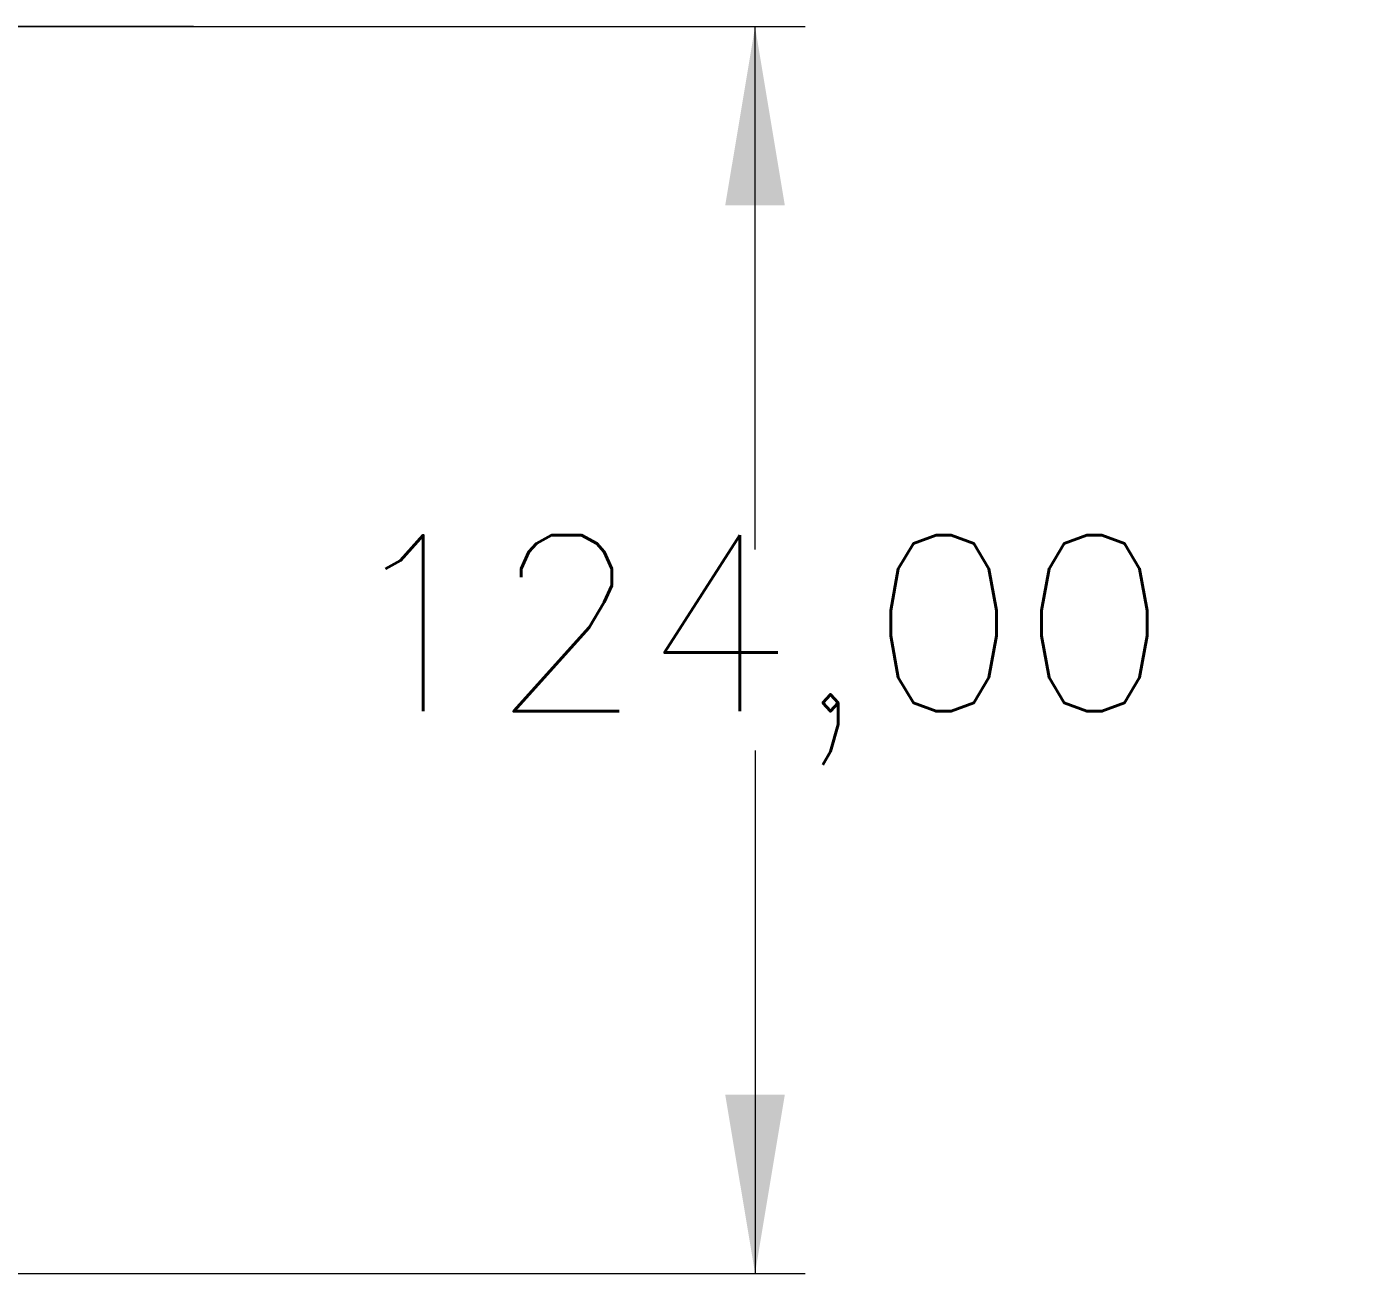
# Model space of a CAD drawing. Header units: millimetres. Extents: x 15 to 1184, y 5 to 836.
# Drawn here: x 513.06 to 539.54, y 377.07 to 401.87 of the extents above; entities that cross this region are included whole.
import ezdxf

# ---------------------------------------------------------------- set-up
doc = ezdxf.new("R2010")
doc.units = ezdxf.units.MM
doc.linetypes.add('点画线', pattern=[18, 12, -2, 2, -2])
doc.layers.add('中心线层', color=1, linetype='点画线', lineweight=18)
doc.layers.add('尺寸线层', color=3, linetype='Continuous', lineweight=18)
doc.styles.get("Standard").update_dxf_attribs({"font": 'txt.shx'})
doc.dimstyles.new('ISO-25', dxfattribs={"dimtxt": 2.5, "dimasz": 2.5, "dimexe": 1.25, "dimexo": 0.625, "dimtad": 1, "dimtxsty": 'Standard', "dimcen": 2.5, "dimdle": 5, "dimadec": 0, "dimazin": 0, "dimtfac": 1, "dimtmove": 0, "dimatfit": 3, "dimfxl": 0, "dimarcsym": 0})

# ---------------------------------------------------------------- blocks, each defined once
blk = doc.blocks.new('*X3')
at = {"layer": '尺寸线层', "linetype": 'Continuous'}
for points in [[(527.544, 401.867), (526.951, 398.311), (528.137, 398.311)], [(527.544, 377.067), (526.951, 380.623), (528.137, 380.623)]]:
    blk.add_hatch(color=0, dxfattribs=at).paths.add_polyline_path(points, flags=0)
at = {"layer": '尺寸线层', "color": 0, "linetype": 'Continuous'}
for p, q in [((504.252, 401.867), (528.544, 401.867)), ((527.544, 391.467), (527.544, 401.867)), ((527.544, 387.467), (527.544, 377.067)), ((504.152, 377.067), (528.544, 377.067))]:
    blk.add_line(p, q, dxfattribs=at)
at = {"layer": '尺寸线层', "color": 0, "insert": (527.544, 389.467), "char_height": 3.5, "width": 24, "attachment_point": 5}
blk.add_mtext('124,00', dxfattribs=at)

msp = doc.modelspace()

# ---------------------------------------------------------------- linework, layer by layer
at = {"layer": '中心线层'}
for p, q in [((516.3758, 401.8673), (462.5434, 401.8673)), ((489.9738, 377.0673), (516.3293, 377.0673))]:
    msp.add_line(p, q, dxfattribs=at)

# ---------------------------------------------------------------- dimensions: what is measured, and where the dimension line sits
at = {"layer": '尺寸线层'}
dim = msp.add_linear_dim(base=(527.5441, 401.8673), p1=(503.1515, 377.0673), p2=(503.2515, 401.8673), angle=90, dimstyle='ISO-25', override={"dimtxt": 3.5, "dimasz": 3.556, "dimexe": 1, "dimexo": 1, "dimgap": 1.524, "dimtih": 1, "dimtoh": 1, "dimlfac": 5, "dimzin": 0, "dimsah": 1, "dimdle": 7.112, "dimadec": 2, "dimtfill": 1, "dimtolj": 1, "dimtzin": 8}, dxfattribs=at)
dim.commit()
dim.dimension.update_dxf_attribs({"geometry": '*X3', "text_midpoint": (527.5441, 389.4673)})

doc.saveas('drawing.dxf')
